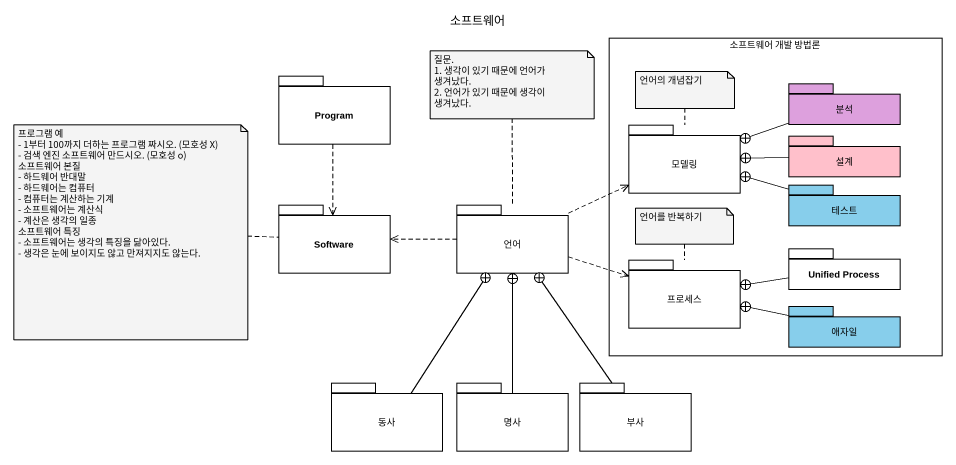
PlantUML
@startuml
title 소프트웨어
rectangle "소프트웨어 개발 방법론" as 소프트웨어_개발_방법론 {
  package 분석 #DDA0DD {
  }
  package 모델링 {
  }
  package 설계 #FFC0CB {
  }
  package 테스트 #87CEEB {
  }
  package "Unified Process" as Unified_Process {
  }
  package 프로세스 {
  }
  package 애자일 #87CEEB {
  }
}
package Program {
}
package Software {
}
package 언어 {
}
package 동사 {
}
package 명사 {
}
package 부사 {
}
Program ..> Software
분석 -left-+ 모델링
설계 -left-+ 모델링
언어 .right.> 모델링
언어 .left.> Software
언어 .right.> 프로세스
테스트 -left-+ 모델링
Unified_Process -left-+ 프로세스
애자일 -left-+ 프로세스
동사 -up-+ 언어
명사 -up-+ 언어
부사 -up-+ 언어
note top of 언어
  질문.
  1. 생각이 있기 때문에 언어가 생겨났다.
  2. 언어가 있기 때문에 생각이 생겨났다.
end note
note top of 모델링 : 언어의 개념잡기
note left of Software
  프로그램 예
  - 1부터 100까지 더하는 프로그램 짜시오. (모호성 X)
  - 검색 엔진 소프트웨어 만드시오. (모호성 o)
  소프트웨어 본질
  - 하드웨어 반대말
  - 하드웨어는 컴퓨터
  - 컴퓨터는 계산하는 기계
  - 소프트웨어는 계산식
  - 계산은 생각의 일종
  소프트웨어 특징
  - 소프트웨어는 생각의 특징을 닮아있다.
  - 생각은 눈에 보이지도 않고 만져지지도 않는다.
end note
note top of 프로세스 : 언어를 반복하기
@enduml
